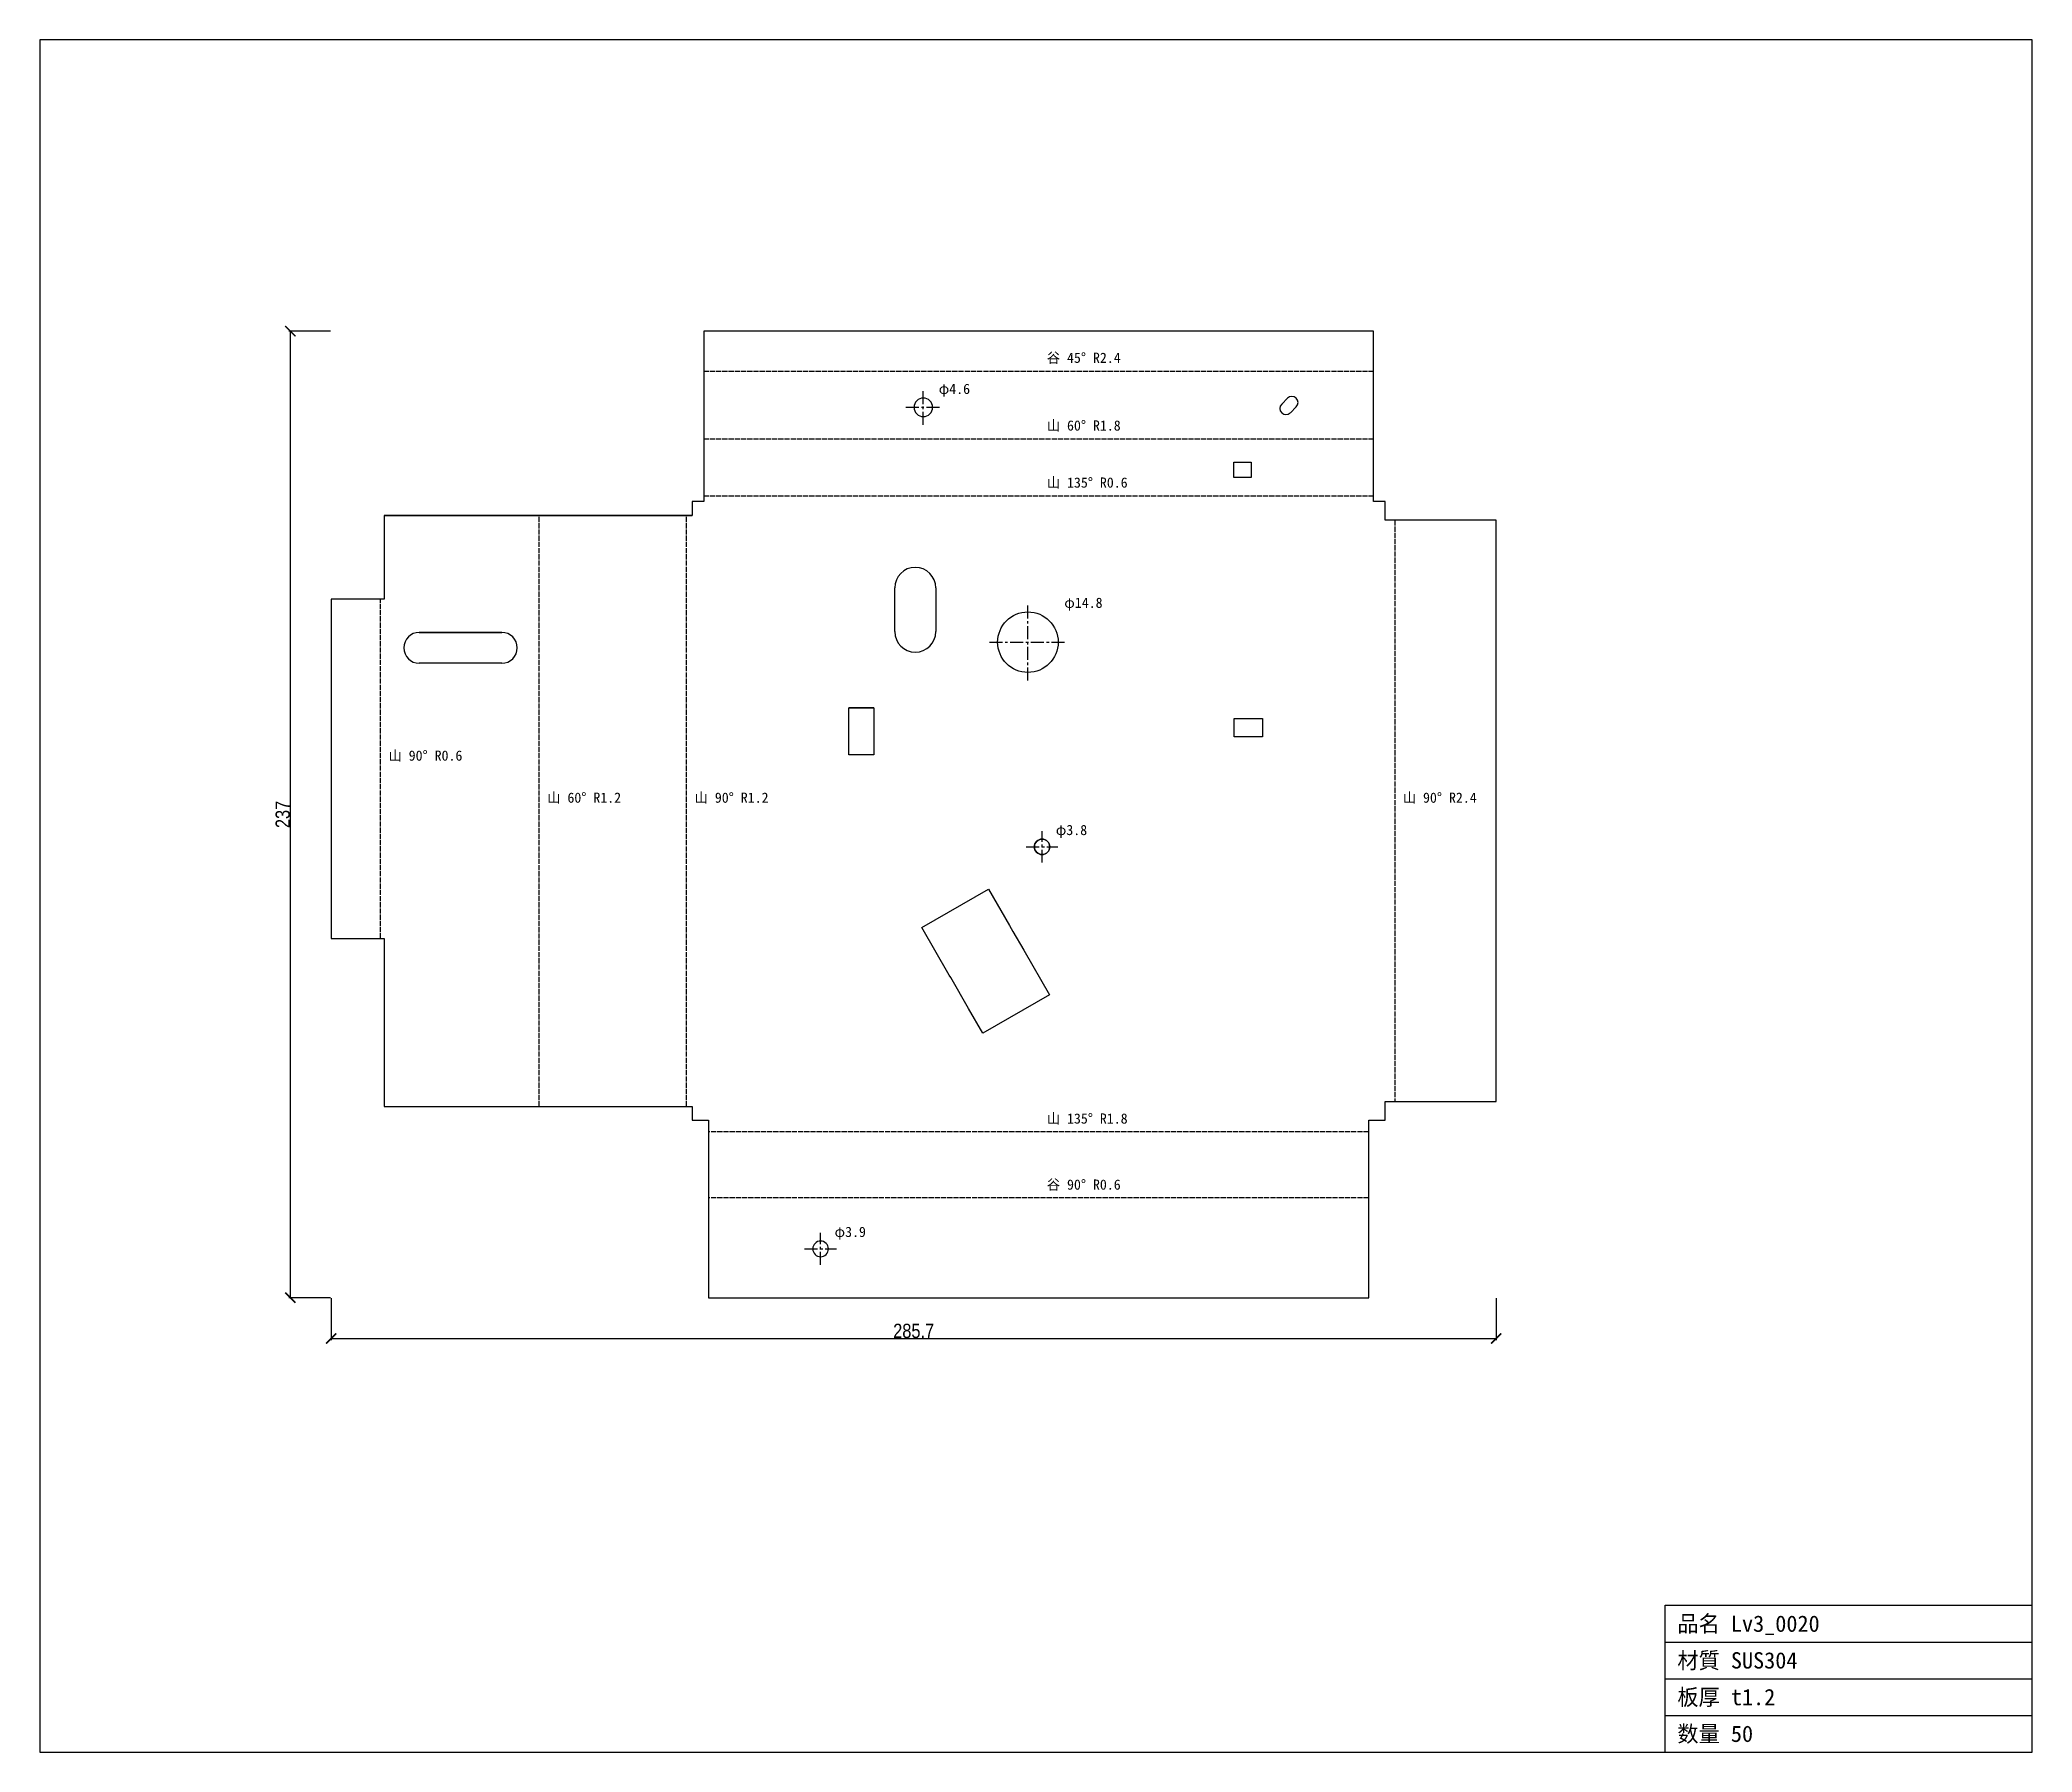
# Model space of a CAD drawing. Header units: millimetres. Extents: x -160 to 329, y -155 to 265.
import ezdxf

# ---------------------------------------------------------------- set-up
doc = ezdxf.new("R2010")
doc.units = ezdxf.units.MM
doc.linetypes.add('CENTER', pattern=[5.08, 3.175, -0.635, 0.635, -0.635])
doc.linetypes.add('DASHED', pattern=[1.524, 1.27, -0.254])
for name, color, linetype in [('12', 7, 'Continuous'), ('17', 7, 'Continuous'), ('19', 7, 'Continuous'), ('5', 7, 'Continuous'), ('6', 7, 'Continuous'), ('9', 7, 'Continuous')]:
    doc.layers.add(name, color=color, linetype=linetype)
doc.styles.add('OpenSansCondensed-Light', font='OpenSansCondensed-Light.ttf')
doc.dimstyles.new('EZDXF', dxfattribs={"dimtxt": 0.25, "dimasz": 0.175, "dimexe": 0.375, "dimexo": 0.125, "dimgap": 0.1, "dimtad": 1, "dimlfac": 100, "dimzin": 12, "dimdsep": 46, "dimtxsty": 'OpenSansCondensed-Light', "dimblk": 'ARCHTICK', "dimcen": 2.5, "dimazin": 3, "dimtfac": 0.5, "dimtmove": 2, "dimatfit": 3})

# ---------------------------------------------------------------- blocks, each defined once
blk = doc.blocks.new('_ARCHTICK')
at = {"color": 0, "linetype": 'BYBLOCK', "const_width": 0.15}
blk.add_lwpolyline([(-0.5, -0.5), (0.5, 0.5)], dxfattribs=at)

msp = doc.modelspace()

# ---------------------------------------------------------------- linework, layer by layer
at = {"layer": '12', "color": 7, "linetype": 'CONTINUOUS'}
for p, q in [((328.58, 264.91), (-159.99, 264.91)), ((-159.99, 264.91), (-159.99, -154.94)), ((328.58, -154.94), (328.58, 264.91)), ((238.58, -154.94), (238.58, -118.94)), ((238.58, -118.94), (328.58, -118.94)), ((238.58, -127.94), (328.58, -127.94)), ((238.58, -136.94), (328.58, -136.94)), ((238.58, -145.94), (328.58, -145.94)), ((-159.99, -154.94), (328.58, -154.94))]:
    msp.add_line(p, q, dxfattribs=at)
at = {"layer": '17', "color": 1, "linetype": 'CENTER'}
for p, q in [((56.66, 170.53), (56.66, 179.09)), ((52.38, 174.81), (60.94, 174.81)), ((82.31, 107.8), (82.31, 126.64)), ((72.89, 117.22), (91.73, 117.22)), ((85.78, 63.17), (85.78, 70.92)), ((81.9, 67.04), (89.65, 67.04)), ((31.47, -35.47), (31.47, -27.62)), ((27.55, -31.55), (35.4, -31.55))]:
    msp.add_line(p, q, dxfattribs=at)
at = {"layer": '19', "color": 7, "linetype": 'CONTINUOUS'}
for p, q in [((63.33, 193.48), (2.8, 193.49)), ((2.8, 193.48), (2.8, 151.7)), ((102.68, 193.48), (63.33, 193.48)), ((103.8, 193.48), (102.68, 193.48)), ((167.09, 193.48), (103.8, 193.48)), ((167.09, 151.7), (167.09, 193.48)), ((144.54, 175.6), (145.99, 177.06)), ((148.12, 174.93), (146.67, 173.47)), ((2.8, 151.7), (0, 151.7)), ((0, 151.7), (0, 148.3)), ((169.89, 151.7), (167.09, 151.7)), ((169.89, 147.1), (169.89, 151.7)), ((0, 148.3), (-75.55, 148.3)), ((-75.55, 148.3), (0, 148.3)), ((-75.55, 148.3), (-75.55, 127.75)), ((197.15, 147.1), (169.89, 147.1)), ((197.15, 4.6), (197.15, 147.1)), ((-75.55, 127.75), (-88.56, 127.75)), ((-88.56, 127.75), (-88.56, 44.57)), ((49.66, 127.99), (49.66, 130.53)), ((49.66, 125.5), (49.66, 127.99)), ((59.73, 130.53), (59.73, 119.81)), ((49.66, 119.81), (49.66, 125.5)), ((-66.95, 119.61), (-46.7, 119.61)), ((-46.7, 119.61), (-66.95, 119.61)), ((-46.7, 112.05), (-66.95, 112.06)), ((38.41, 89.59), (38.41, 101.14)), ((38.41, 101.14), (42.99, 101.14)), ((44.5, 101.14), (38.41, 101.14)), ((42.99, 101.14), (44.5, 101.14)), ((44.5, 101.14), (44.5, 94.81)), ((44.5, 94.81), (44.5, 93.68)), ((44.5, 93.68), (44.5, 92.94)), ((44.5, 92.94), (44.5, 89.59)), ((44.5, 89.59), (38.41, 89.59)), ((56.3, 47.24), (72.64, 56.67)), ((72.64, 56.67), (77.82, 47.71)), ((-88.56, 44.57), (-75.55, 44.57)), ((-75.55, 44.57), (-75.55, 3.4)), ((63.03, 35.58), (56.3, 47.24)), ((77.82, 47.71), (78.63, 46.3)), ((78.63, 46.3), (81.29, 41.68)), ((81.29, 41.68), (87.6, 30.77)), ((63.39, 34.96), (63.03, 35.58)), ((67.76, 27.39), (63.38, 34.96)), ((87.6, 30.77), (71.25, 21.33)), ((71.25, 21.33), (67.76, 27.39)), ((-75.55, 3.4), (-55, 3.4)), ((-55, 3.4), (-49.62, 3.4)), ((-49.62, 3.4), (-29.75, 3.4)), ((-29.75, 3.4), (0, 3.4)), ((0, 3.4), (0, 0)), ((0, 0), (4, 0)), ((4, 0), (4, -43.52)), ((165.89, 0), (169.89, 0)), ((169.89, 0), (169.89, 4.6)), ((169.89, 4.6), (182.93, 4.6)), ((182.93, 4.6), (184.14, 4.6)), ((184.14, 4.6), (188.96, 4.6)), ((188.96, 4.6), (197.15, 4.6)), ((165.89, -43.52), (165.89, 0)), ((4, -43.52), (165.89, -43.52))]:
    msp.add_line(p, q, dxfattribs=at)
for points in [[(132.79, 157.57), (132.79, 161.35), (137.09, 161.35), (137.09, 157.57)], [(132.91, 93.99), (132.91, 98.51), (139.83, 98.51), (139.83, 93.99)]]:
    msp.add_lwpolyline(points, close=True, dxfattribs=at)
for centre, radius in [((82.31, 117.22), 7.42), ((85.78, 67.04), 1.88)]:
    msp.add_circle(centre, radius, dxfattribs=at)
for centre, radius, start, end in [((56.66, 174.81), 2.28, 0, 180), ((147.06, 175.99), 1.5, -45, 135), ((56.66, 174.81), 2.28, 180, 0), ((145.6, 174.54), 1.5, 135, -45), ((54.69, 130.53), 5.04, 0, 180), ((-66.95, 115.83), 3.78, 90, -90), ((-46.7, 115.83), 3.78, -90, 90), ((54.69, 119.81), 5.04, 180, 0), ((85.78, 67.04), 1.88, 0, 180), ((85.78, 67.04), 1.88, 180, 0), ((31.47, -31.55), 1.93, 0, 180), ((31.47, -31.55), 1.93, 180, 0)]:
    msp.add_arc(centre, radius, start, end, dxfattribs=at)
at = {"layer": '6', "color": 1, "linetype": 'DASHED'}
for p, q in [((2.8, 183.71), (167.09, 183.71)), ((2.8, 167.1), (167.09, 167.1)), ((2.8, 153.11), (167.09, 153.11)), ((-37.56, 3.4), (-37.56, 148.3)), ((-1.41, 3.4), (-1.41, 148.3)), ((172.25, 147.1), (172.25, 4.6)), ((-76.49, 44.57), (-76.49, 127.75)), ((165.89, -2.83), (4, -2.83)), ((165.89, -19.03), (4, -19.03))]:
    msp.add_line(p, q, dxfattribs=at)

# ---------------------------------------------------------------- texts
at = {"layer": '9', "color": 2}
for s, height, p in [('谷 45° R2.4', 2.5, (86.95, 185.71)), ('φ4.6', 2.5, (60.44, 178.09)), ('山 60° R1.8', 2.5, (86.95, 169.1)), ('山 135° R0.6', 2.5, (86.95, 155.11)), ('φ14.8', 2.5, (91.23, 125.64)), ('山 90° R0.6', 2.5, (-74.49, 88.16)), ('山 60° R1.2', 2.5, (-35.56, 77.85)), ('山 90° R1.2', 2.5, (0.59, 77.85)), ('山 90° R2.4', 2.5, (174.25, 77.85)), ('φ3.8', 2.5, (89.15, 69.92)), ('山 135° R1.8', 2.5, (86.95, -0.83)), ('谷 90° R0.6', 2.5, (86.95, -17.03)), ('φ3.9', 2.5, (34.9, -28.62)), ('品名 Lv3_0020', 4, (241.58, -125.44)), ('材質 SUS304', 4, (241.58, -134.44)), ('板厚 t1.2', 4, (241.58, -143.44)), ('数量 50', 4, (241.58, -152.44))]:
    msp.add_text(s, height=height, dxfattribs=at).set_placement(p)

# ---------------------------------------------------------------- dimensions: what is measured, and where the dimension line sits
at = {"layer": '5', "color": 8}
msp.add_linear_dim(base=(-98.56, -43.52), p1=(-88.56, -43.52), p2=(-88.56, 193.48), angle=90, dimstyle='EZDXF', override={"dimtxt": 3.5, "dimasz": 2.5, "dimdec": 1, "dimlfac": 1}, dxfattribs=at).render()
msp.add_linear_dim(base=(-88.56, -53.52), p1=(-88.56, -43.52), p2=(197.15, -43.52), dimstyle='EZDXF', override={"dimtxt": 3.5, "dimasz": 2.5, "dimdec": 1, "dimlfac": 1}, dxfattribs=at).render()

doc.saveas('drawing.dxf')
